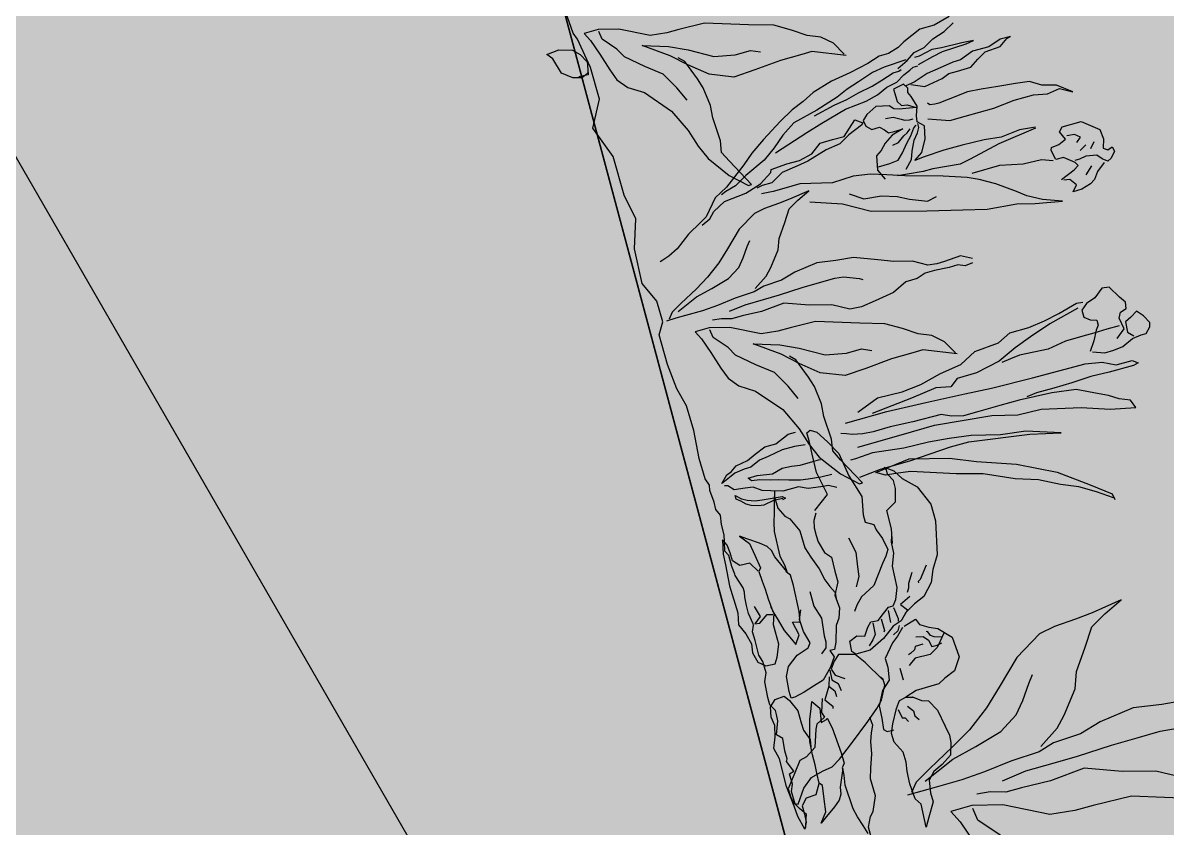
# Model space of a CAD drawing. Header units: metres. Extents: x 97 to 197, y 104 to 205.
# Drawn here: x 151.5289 to 151.8922, y 134.3222 to 134.5778 of the extents above; entities that cross this region are included whole.
import ezdxf

# ---------------------------------------------------------------- set-up
doc = ezdxf.new("R2010")
doc.units = ezdxf.units.M
doc.layers.add('00-AUX1', color=200, linetype='Continuous', plot=False)
for name, color, linetype in [('18-HATCH', 1, 'Continuous'), ('21-FAC_3º', 3, 'Continuous'), ('22-FAC_4º', 2, 'Continuous'), ('6-VEGETAÇÃO', 104, 'Continuous')]:
    doc.layers.add(name, color=color, linetype=linetype)

# ---------------------------------------------------------------- blocks, each defined once
blk = doc.blocks.new('A$C20B154FB')
at = {"layer": '6-VEGETAÇÃO', "color": 72}
for points in [[(994.3, 1061.4), (991.7, 1040.7), (999.5, 1022.6), (999.5, 999.2), (1002.1, 960.4), (1002.1, 934.5), (994.3, 911.2), (994.3, 880.1), (976.1, 841.3), (968.4, 789.5), (963.2, 750.7), (965.8, 719.6), (989.1, 678.2), (1004.6, 621.2), (1028, 559.1), (1022.8, 496.9), (1025.4, 445.1), (1025.4, 416.6), (1033.1, 390.7), (1035.7, 367.4)], [(1004.6, 1064), (1020.2, 1035.5), (1017.6, 991.5), (1017.6, 970.8), (1020.2, 947.5), (1040.9, 911.2), (1053.9, 864.6), (1069.4, 825.8), (1092.7, 766.2), (1097.9, 719.6), (1105.7, 670.4), (1097.9, 608.2), (1087.5, 569.4), (1085, 520.2), (1077.2, 491.7), (1074.6, 439.9), (1069.4, 390.7), (1066.8, 349.3), (1066.8, 302.7), (1066.8, 276.8), (1066.8, 250.9)], [(923.1, 734.6), (958.7, 625), (961.5, 556.5), (961.5, 523.6), (966.9, 479.8), (1005.3, 405.8), (1019, 353.7), (1019, 315.4), (997.1, 326.3), (956, 340), (909.4, 353.7), (879.2, 364.7), (851.8, 386.6), (827.1, 425), (761.3, 479.8), (701, 507.2), (654.4, 520.9), (616, 537.3), (558.5, 578.4)], [(2024.1, 802), (2034.4, 827.9), (2039.6, 836.5), (2046.5, 833.1), (2060.3, 815.8), (2060.3, 802), (2077.6, 798.6), (2082.8, 800.3), (2084.5, 814.1), (2089.7, 827.9), (2105.2, 821), (2112.2, 827.9), (2112.2, 862.4), (2089.7, 890.1), (2072.4, 891.8), (2056.9, 886.6), (2051.7, 893.5), (2055.2, 902.1), (2046.5, 903.9), (2036.2, 895.2), (2032.7, 888.3), (2039.6, 879.7), (2048.3, 872.8), (2051.7, 853.8), (2050, 841.7), (2050, 833.1)], [(1720.9, 771.9), (1713.6, 792), (1713.6, 808.4), (1715.4, 824.8), (1724.6, 844.9), (1726.4, 861.4), (1726.4, 870.5), (1735.5, 879.6), (1742.8, 881.5), (1757.4, 874.2), (1768.4, 865), (1761.1, 852.2), (1755.6, 841.3), (1737.3, 839.5), (1728.2, 848.6)], [(2032.7, 881.4), (2020.6, 865.9), (2008.5, 857.3), (2003.4, 848.6), (1998.2, 831.4), (1998.2, 815.8), (2008.5, 824.5), (2020.6, 815.8), (2022.3, 805.5)], [(2020.6, 845.2), (2032.7, 859)], [(2062.1, 865.9), (2072.4, 874.5)], [(2063.8, 846.9), (2070.7, 859)], [(2189.9, 606.9), (2176.1, 643.2), (2176.1, 670.8), (2176.1, 722.6), (2179.5, 760.6), (2179.5, 795.1), (2174.3, 819.3), (2177.8, 841.7), (2165.7, 862.4), (2184.7, 838.3), (2191.6, 814.1), (2203.7, 795.1), (2207.1, 770.9), (2210.6, 739.9), (2214.1, 710.5), (2215.8, 686.4), (2212.3, 650.1), (2210.6, 632.8), (2210.6, 625.9), (2212.3, 617.3), (2215.8, 613.8)], [(1719.1, 324.3), (1719.1, 399.2), (1715.4, 468.6), (1711.8, 538), (1708.1, 585.5), (1706.3, 658.6), (1704.4, 753.6), (1699, 782.8), (1688, 804.8), (1688, 834), (1680.7, 843.1), (1678.9, 834), (1678.9, 790.1), (1680.7, 757.3), (1678.9, 722.5), (1678.9, 689.7), (1678.9, 658.6), (1677, 640.3)], [(1731.9, 819.4), (1744.7, 835.8), (1764.8, 832.2), (1773.9, 837.6), (1777.6, 848.6), (1788.5, 850.4), (1799.5, 843.1), (1821.4, 830.3), (1823.2, 817.5), (1810.4, 801.1), (1805, 784.7), (1795.8, 773.7), (1783, 773.7), (1775.7, 782.8), (1772.1, 793.8), (1762.9, 793.8), (1755.6, 788.3), (1739.2, 779.2), (1722.7, 768.2)], [(2079.3, 845.2), (2086.3, 853.8), (2093.2, 845.2), (2094.9, 831.4)], [(1673.4, 333.5), (1673.4, 412), (1673.4, 472.3), (1662.4, 572.8), (1651.4, 616.6), (1649.6, 658.6), (1633.2, 726.2), (1616.7, 773.7), (1607.6, 817.5), (1622.2, 812.1), (1629.5, 793.8), (1640.5, 777.4), (1647.8, 762.7), (1666.1, 726.2), (1671.6, 684.2), (1675.2, 625.7), (1675.2, 591), (1675.2, 552.7), (1675.2, 525.3), (1680.7, 505.2), (1688, 488.7), (1689.8, 437.6), (1691.7, 397.4), (1691.7, 366.3), (1693.5, 348.1), (1697.1, 329.8), (1700.8, 320.7), (1704.4, 311.5)], [(1752, 828.5), (1752, 806.6), (1752, 782.8), (1752, 762.7), (1752, 731.7), (1746.5, 698.8), (1750.1, 647.7), (1748.3, 631.2), (1746.5, 614.8)], [(2077.6, 655.3), (2077.6, 705.3), (2069, 745), (2067.3, 777.8), (2060.3, 796.8)], [(1731.9, 349.9), (1746.5, 390.1), (1744.7, 433.9), (1748.3, 468.6), (1757.4, 507), (1762.9, 545.4), (1777.6, 574.6), (1781.2, 618.4), (1792.2, 642.2), (1792.2, 676.9), (1795.8, 706.1), (1801.3, 733.5), (1810.4, 768.2), (1808.6, 779.2)], [(2107, 370), (2088, 423.5), (2062.1, 468.4), (2036.2, 561.6), (2020.6, 622.1), (2010.3, 663.5), (2005.1, 715.3), (1996.5, 746.3), (1987.8, 793.4), (1999.9, 760.6), (2013.7, 736.4), (2025.8, 720.9), (2048.3, 689.8), (2063.8, 663.9), (2072.4, 644.9), (2086.3, 605.2), (2105.2, 541.3), (2115.6, 512), (2124.2, 484.4), (2129.4, 455), (2127.7, 417.1), (2141.5, 361.8), (2141.5, 332.5), (2141.5, 313.5), (2143.2, 292.8)], [(2122.5, 783), (2113.9, 714), (2101.8, 658.7), (2098.3, 639.7), (2103.5, 591.4), (2103.5, 574.1), (2107, 546.5), (2108.7, 529.3)], [(2124.2, 783), (2127.7, 755.4), (2124.2, 720.9), (2127.7, 691.5), (2129.4, 651.8), (2129.4, 619), (2127.7, 582.8), (2126, 565.5), (2136.3, 581), (2157.1, 593.1), (2179.5, 598.3), (2189.9, 588), (2200.2, 589.7), (2215.8, 594.9), (2234.8, 589.7), (2243.4, 586.2), (2250.3, 588), (2259, 582.8), (2255.5, 563.8), (2241.7, 563.8), (2233.1, 563.8), (2224.4, 569), (2222.7, 579.3), (2214.1, 593.1), (2219.2, 563.8), (2222.7, 555.2), (2229.6, 548.3), (2234.8, 525.8), (2226.1, 506.8), (2217.5, 498.2), (2207.1, 499.9), (2198.5, 508.5), (2198.5, 522.4), (2191.6, 529.3), (2184.7, 534.4), (2184.7, 544.8), (2184.7, 555.2), (2184.7, 560.3), (2179.5, 539.6), (2169.2, 524.1), (2158.8, 513.7), (2151.9, 503.4), (2127.7, 498.2), (2108.7, 506.8)], [(2255.5, 594.9), (2245.1, 617.3), (2250.3, 650.1), (2255.5, 663.9), (2255.5, 679.4), (2255.5, 703.6), (2265.9, 719.2), (2274.5, 734.7), (2276.2, 762.3), (2286.6, 777.8), (2288.3, 784.7), (2288.3, 765.8), (2281.4, 743.3), (2281.4, 714), (2272.8, 689.8), (2272.8, 676), (2269.3, 651.8), (2265.9, 627.7), (2257.2, 601.8), (2255.5, 586.2)], [(1046.1, 416.6), (1051.3, 460.7), (1051.3, 509.9), (1051.3, 553.9), (1053.9, 616), (1053.9, 662.6), (1053.9, 704.1), (1051.3, 727.4), (1035.7, 766.2), (1030.6, 774)], [(1801.3, 768.2), (1788.5, 713.4), (1775.7, 675.1), (1764.8, 644), (1750.1, 611.1), (1741, 567.3), (1741, 532.6), (1730, 518), (1735.5, 492.4), (1730, 446.7), (1726.4, 410.2), (1722.7, 373.6)], [(1466.9, 737.2), (1485.1, 711.6), (1501.6, 684.2), (1514.4, 655), (1532.7, 620.3), (1545.4, 581.9), (1569.2, 530.7), (1582, 485.1), (1607.6, 410.2), (1611.2, 384.6), (1613.1, 366.3), (1622.2, 351.7), (1629.5, 413.8), (1611.2, 481.4), (1593, 525.3), (1569.2, 591), (1536.3, 655), (1499.8, 704.3), (1474.2, 737.2), (1463.2, 739)], [(2288.3, 581), (2297, 600), (2307.3, 615.6), (2310.8, 634.6), (2321.1, 653.6), (2328, 676), (2338.4, 695)], [(2350.5, 691.5), (2343.6, 662.2), (2343.6, 636.3), (2329.8, 603.5), (2322.9, 591.4), (2317.7, 572.4), (2317.7, 555.2), (2310.8, 532.7), (2303.9, 498.2), (2298.7, 463.7), (2288.3, 427.4), (2278, 406.7), (2269.3, 384.3), (2255.5, 358.4), (2233.1, 322.1), (2215.8, 296.2), (2200.2, 277.2), (2170.9, 237.5), (2158.8, 213.4), (2131.2, 189.2), (2124.2, 177.1), (2110.4, 151.2), (2091.4, 125.3), (2082.8, 108.1), (2079.3, 96), (2077.6, 90.8)], [(2284.9, 617.3), (2291.8, 644.9), (2295.2, 663.9), (2297, 707.1), (2298.7, 720.9), (2300.4, 700.2), (2302.1, 663.9), (2303.9, 646.6), (2298.7, 622.5), (2298.7, 613.8)], [(1085, 496.9), (1108.3, 533.2), (1126.4, 551.3), (1165.3, 582.4), (1193.8, 592.7), (1230, 618.6), (1261.1, 639.3), (1276.7, 667.8), (1292.2, 701.5), (1284.4, 647.1), (1281.8, 616), (1279.3, 577.2), (1274.1, 548.7), (1245.6, 499.5), (1204.1, 455.5), (1175.6, 424.4), (1147.1, 385.6), (1126.4, 349.3), (1100.5, 300.1), (1085, 271.6), (1069.4, 258.7)], [(1622.2, 322.5), (1625.9, 360.9), (1625.9, 413.8), (1629.5, 488.7), (1629.5, 521.6), (1613.1, 627.6), (1600.3, 680.5), (1620.4, 622.1), (1625.9, 578.2), (1638.7, 528.9), (1644.1, 490.6), (1647.8, 454), (1649.6, 410.2), (1656.9, 355.4), (1655.1, 324.3), (1655.1, 315.2)], [(1927.4, 613.4), (1925.6, 599.6), (1930.8, 587.5), (1930.8, 572), (1932.6, 546.1), (1932.6, 528.8), (1927.4, 513.3), (1927.4, 492.6), (1915.3, 466.7), (1910.1, 432.2), (1906.6, 406.3), (1908.4, 385.6), (1923.9, 357.9), (1934.3, 320), (1949.8, 278.5), (1946.4, 237.1), (1948.1, 202.6), (1948.1, 183.6), (1953.3, 166.3), (1955, 150.8)], [(1934.3, 615.1), (1944.6, 596.2), (1942.9, 566.8), (1942.9, 553), (1944.6, 537.5), (1958.5, 513.3), (1967.1, 482.2), (1977.5, 456.3), (1993, 416.6), (1996.5, 385.6), (2001.6, 352.8), (1996.5, 311.3), (1989.5, 285.4), (1987.8, 252.6), (1982.6, 233.6), (1980.9, 199.1), (1977.5, 166.3), (1975.7, 138.7), (1975.7, 107.6), (1975.7, 90.4), (1975.7, 73.1)], [(2298.7, 598.3), (2297, 558.6), (2293.5, 536.2), (2288.3, 520.6), (2284.9, 508.5), (2278, 486.1), (2269.3, 465.4), (2257.2, 425.7), (2246.9, 380.8), (2231.3, 356.6), (2214.1, 335.9), (2198.5, 313.5), (2181.2, 275.5), (2169.2, 253.1), (2164, 234.1), (2160.5, 225.4)], [(2205.4, 335.9), (2224.4, 398.1), (2233.1, 427.4), (2245.1, 474), (2248.6, 512), (2253.8, 534.4), (2262.4, 553.4), (2265.9, 572.4), (2274.5, 588), (2279.7, 600), (2283.1, 606.9), (2283.1, 615.6)], [(2101.8, 439.5), (2086.3, 461.9), (2082.8, 493), (2074.2, 518.9), (2063.8, 537.9), (2051.7, 567.2), (2055.2, 584.5)], [(2115.6, 546.5), (2129.4, 560.3), (2143.2, 565.5), (2160.5, 574.1), (2170.9, 582.8), (2179.5, 588), (2186.4, 588)], [(2132.9, 501.6), (2132.9, 522.4), (2134.6, 537.9), (2145, 548.3), (2158.8, 560.3), (2169.2, 570.7), (2181.2, 579.3), (2184.7, 584.5)], [(2210.6, 536.2), (2208.9, 550), (2202, 562.1), (2198.5, 567.2), (2196.8, 575.9), (2196.8, 582.8)], [(2248.6, 418.8), (2257.2, 456.8), (2260.7, 480.9), (2265.9, 503.4), (2271, 529.3), (2276.2, 548.3), (2283.1, 570.7), (2283.1, 581), (2284.9, 586.2)], [(2162.2, 536.2), (2164, 546.5), (2172.6, 558.6), (2176.1, 565.5), (2181.2, 572.4)], [(1784.9, 541.7), (1808.6, 528.9), (1825.1, 510.6), (1834.2, 488.7), (1850.7, 465), (1867.1, 437.6), (1879.9, 395.6), (1903.7, 322.5), (1905.5, 276.8), (1905.5, 254.9), (1909.1, 225.7), (1934.7, 176.4), (1943.9, 141.6), (1943.9, 116.1), (1929.2, 123.4), (1901.8, 132.5), (1870.8, 141.6), (1850.7, 149), (1832.4, 163.6), (1815.9, 189.1), (1772.1, 225.7), (1731.9, 243.9), (1700.8, 253.1), (1675.2, 264), (1636.8, 291.4), (1611.2, 318.8), (1611.2, 324.3), (1660.6, 298.7), (1678.9, 289.6), (1699, 293.3), (1741, 291.4), (1762.9, 293.3), (1795.8, 289.6), (1814.1, 284.1), (1848.8, 271.3), (1858, 262.2)], [(1782.3, 544.4), (1805, 488.7), (1805, 470.5), (1805, 432.1), (1801.3, 384.6), (1799.5, 346.2), (1815.9, 306.1), (1841.5, 275), (1865.3, 249.4), (1896.3, 207.4), (1881.7, 251.3), (1867.1, 282.3), (1843.3, 322.5), (1836, 359), (1836, 386.4), (1828.7, 402.9)], [(777.8, 526.4), (816.2, 509.9), (860, 485.3), (892.9, 444.2), (931.3, 400.3), (956, 386.6), (991.6, 356.5), (1013.5, 353.7)], [(1082.4, 287.2), (1105.7, 344.1), (1116, 388.2), (1129, 437.3), (1149.7, 471), (1170.4, 489.1), (1196.4, 507.3), (1209.3, 517.6)], [(2334.8, 500.5), (2357.5, 444.9), (2357.5, 426.6), (2357.5, 388.3), (2353.8, 340.8), (2352, 302.4), (2368.4, 262.2), (2394, 231.2), (2417.8, 205.6), (2448.8, 163.6), (2434.2, 207.4), (2419.6, 238.5), (2395.8, 278.7), (2388.5, 315.2), (2388.5, 342.6), (2381.2, 359)], [(2119.1, 178.8), (2126, 194.4), (2136.3, 204.7), (2148.4, 227.2), (2151.9, 266.9), (2160.5, 296.2), (2174.3, 318.7), (2179.5, 320.4), (2181.2, 349.7), (2181.2, 372.2), (2186.4, 396.3), (2200.2, 415.3), (2200.2, 437.8), (2200.2, 458.5), (2222.7, 484.4), (2214.1, 496.5), (2210.6, 493), (2200.2, 467.1), (2189.9, 448.1), (2186.4, 422.2), (2176.1, 386), (2172.6, 365.3), (2169.2, 337.6), (2157.1, 315.2), (2157.1, 297.9), (2155.3, 287.6)], [(2337.4, 497.9), (2361.1, 485.1), (2377.6, 466.8), (2386.7, 444.9), (2403.1, 421.2), (2419.6, 393.7), (2432.4, 351.7), (2456.2, 278.7), (2458, 233), (2458, 211.1), (2461.6, 181.8), (2487.2, 132.5), (2496.4, 97.8), (2496.4, 72.2), (2481.7, 79.6), (2454.3, 88.7), (2423.3, 97.8), (2403.1, 105.1), (2384.9, 119.7), (2368.4, 145.3), (2324.6, 181.8), (2284.4, 200.1), (2253.3, 209.3), (2227.7, 220.2), (2189.3, 247.6), (2163.7, 275), (2163.7, 280.5), (2213.1, 254.9), (2231.4, 245.8), (2251.5, 249.4), (2293.5, 247.6), (2315.4, 249.4), (2348.3, 245.8), (2366.6, 240.3), (2401.3, 227.5), (2410.5, 218.4)], [(1495.8, 345.6), (1520.7, 350.8), (1553.5, 352.1), (1564, 370.5), (1586.4, 377.1), (1600.8, 377.1), (1613.9, 370.5), (1621.8, 370.5), (1627.1, 367.9), (1616.6, 382.3), (1599.5, 392.8), (1578.5, 413.8), (1543, 428.3), (1512.8, 428.3), (1455.1, 415.1), (1432.7, 400.7), (1411.7, 391.5), (1392, 373.1), (1384.1, 353.5), (1373.6, 335.1), (1361.8, 323.3), (1356.6, 307.5), (1340.8, 285.2), (1327.7, 257.6), (1327.7, 231.4), (1334.2, 226.1), (1352.6, 227.4), (1357.9, 241.9), (1353.9, 255), (1367.1, 264.2), (1374.9, 272.1), (1373.6, 285.2), (1382.8, 297), (1390.7, 308.8), (1390.7, 316.7), (1399.9, 324.6), (1419.6, 332.5), (1457.7, 335.1), (1478.7, 343), (1498.4, 344.3), (1508.9, 348.2)], [(1961.9, 183.6), (1965.4, 212.9), (1965.4, 245.7), (1965.4, 275.1), (1967.1, 316.5), (1967.1, 347.6), (1967.1, 375.2), (1965.4, 390.7), (1955, 416.6), (1951.5, 421.8)], [(1351.3, 325.9), (1357.9, 348.2), (1347.4, 352.1), (1338.2, 366.6), (1331.6, 381), (1310.6, 400.7), (1273.8, 403.3), (1252.8, 388.9), (1244.9, 369.2), (1238.4, 356.1), (1238.4, 341.6), (1238.4, 315.4), (1231.8, 294.4), (1229.2, 306.2), (1218.7, 319.3), (1214.7, 331.1), (1195, 341.6), (1164.8, 346.9), (1147.8, 349.5), (1134.6, 348.2), (1113.6, 341.6), (1101.8, 323.3), (1093.9, 306.2), (1082.1, 294.4), (1059.8, 290.5), (1044, 290.5), (1020.4, 276), (1004.6, 266.8), (1045.3, 269.5), (1057.2, 261.6), (1084.7, 260.3), (1107.1, 261.6), (1122.8, 264.2), (1141.2, 264.2), (1162.2, 253.7), (1178, 253.7), (1193.7, 260.3), (1217.4, 273.4), (1229.2, 282.6), (1231.8, 294.4), (1227.9, 307.5)], [(1320.9, 388.9), (1308.3, 377.8), (1300, 370.8), (1291.6, 355.5), (1293, 329), (1287.4, 320.7), (1283.3, 315.1)], [(1327.9, 340.2), (1325.1, 352.7), (1316.7, 359.7), (1304.2, 362.5), (1304.2, 372.2), (1305.6, 380.6)], [(1315.3, 383.3), (1319.5, 370.8), (1323.7, 365.2), (1330.6, 362.5), (1332, 359.7)], [(1443.2, 391.5), (1422.2, 374.5), (1419.6, 370.5), (1417, 370.5)], [(1438, 364), (1420.9, 353.5), (1413, 350.8), (1406.5, 346.9)], [(1987.8, 237.1), (2003.4, 261.3), (2015.5, 273.3), (2041.4, 294.1), (2060.4, 301), (2084.5, 318.2), (2105.3, 332), (2115.6, 351), (2126, 373.5), (2120.8, 337.2), (2119.1, 316.5), (2117.3, 290.6), (2113.9, 271.6), (2094.9, 238.8), (2067.3, 209.5), (2048.3, 188.8), (2029.3, 162.9), (2015.5, 138.7), (1998.2, 105.9), (1987.8, 86.9), (1977.5, 78.3)], [(1312.5, 348.5), (1312.5, 334.6), (1307, 331.8), (1302.8, 323.5), (1301.4, 319.3)], [(1398.6, 349.5), (1389.4, 329.8), (1377.6, 339), (1361.8, 323.3)], [(1350, 322), (1338.2, 310.1), (1329, 298.3), (1306.7, 278.6), (1290.9, 278.6), (1268.6, 274.7), (1254.1, 259), (1230.5, 245.8), (1208.2, 244.5), (1188.5, 241.9), (1183.2, 247.1), (1183.2, 255), (1183.2, 259)], [(1388.1, 316.7), (1367.1, 319.3), (1363.1, 318)], [(1587.7, 231.4), (1608.7, 260.3), (1650.7, 252.4), (1683.5, 253.7), (1707.2, 255), (1721.6, 255), (1724.3, 261.6), (1717.7, 272.1), (1696.7, 285.2), (1671.7, 298.3), (1629.7, 304.9), (1589, 316.7), (1557.5, 310.1), (1544.3, 310.1), (1536.5, 323.3), (1526, 324.6), (1508.9, 331.1), (1487.9, 335.1), (1477.4, 328.5), (1466.9, 319.3), (1434, 294.4), (1420.9, 268.1), (1409.1, 256.3), (1399.9, 249.8)], [(1216.1, 293.1), (1205.5, 301), (1196.4, 301), (1188.5, 306.2)], [(1355.3, 318), (1346.8, 312.9), (1342.1, 303.6)], [(1385.5, 306.2), (1367.1, 304.9), (1364.4, 304.9)], [(1214.7, 276), (1199, 278.6), (1197.7, 283.9), (1189.8, 287.8)], [(1283.3, 298.4), (1262.4, 298.4)], [(1374.9, 290.5), (1353.9, 290.5), (1351.3, 289.1)], [(1526, 274.7), (1498.4, 280), (1473.4, 276), (1456.4, 273.4), (1440.6, 264.2)], [(1615.6, 279.3), (1623.3, 266), (1624.4, 252.8), (1627.7, 230.8), (1635.4, 215.4), (1635.4, 186.7), (1642, 166.9), (1646.4, 152.6), (1656.4, 139.4), (1658.6, 125.1), (1660.8, 106.3), (1670.7, 97.5), (1671.8, 92)], [(1269.9, 153.9), (1246.3, 146.1), (1237.1, 148.7), (1229.2, 132.9), (1221.3, 129), (1191.1, 118.5), (1179.3, 100.1), (1176.7, 87), (1158.3, 72.6), (1134.6, 54.2), (1118.9, 54.2), (1107.1, 56.8), (1104.4, 63.4), (1128.1, 80.4), (1142.5, 98.8), (1147.8, 119.8), (1150.4, 138.2), (1159.6, 153.9), (1180.6, 181.5), (1209.5, 219.6), (1226.6, 240.6), (1238.4, 252.4), (1262, 265.5), (1272.5, 265.5), (1277.8, 261.6)], [(1272.5, 264.2), (1309.3, 243.2), (1327.7, 230.1), (1331.6, 215.6), (1335.6, 202.5), (1326.4, 192), (1314.5, 182.8), (1302.7, 186.8), (1292.2, 201.2)], [(1372.3, 274.7), (1351.3, 273.4), (1343.4, 266.8), (1335.6, 257.6)], [(1639.8, 277.1), (1640.9, 259.4), (1640.9, 257.2), (1643.1, 235.2), (1645.3, 222), (1650.8, 202.2), (1656.4, 184.5), (1659.7, 172.4), (1665.2, 153.7), (1667.4, 139.4), (1674, 135), (1674, 151.5), (1669.6, 177.9), (1674, 196.7), (1672.9, 213.2), (1670.7, 228.6), (1670.7, 242.9), (1670.7, 253.9), (1670.7, 261.6), (1670.7, 264.9)], [(1702.6, 246.2), (1704.8, 227.5), (1704.8, 205.5), (1700.4, 179), (1698.2, 162.5), (1690.5, 144.9), (1690.5, 132.8), (1688.3, 115.2), (1685, 107.4), (1679.5, 94.2), (1677.3, 88.7), (1689.4, 100.8), (1692.7, 109.6), (1700.4, 120.7), (1703.7, 142.7), (1710.4, 158.1), (1718.1, 177.9), (1718.1, 197.8), (1728, 223.1), (1728, 236.3)], [(1783, 256.7), (1808.6, 245.8), (1837.9, 229.3), (1859.8, 201.9), (1885.4, 172.7), (1901.8, 163.6), (1925.6, 143.5), (1940.2, 141.6)], [(1986.1, 97.3), (2001.6, 135.2), (2008.5, 164.6), (2017.2, 197.4), (2031, 219.8), (2044.8, 231.9), (2062.1, 244), (2070.7, 250.9)], [(1010.1, 170.2), (1032.4, 170.2), (1049.1, 178.6), (1056.1, 185.6), (1081.1, 196.7), (1111.8, 196.7), (1129.9, 202.3), (1153.6, 210.6), (1174.5, 214.8), (1188.4, 220.4), (1201, 226), (1214.9, 224.6)], [(1582.9, 231.5), (1571.7, 224.6), (1559.2, 221.8), (1545.2, 221.8), (1534.1, 221.8), (1513.2, 227.3), (1502, 237.1), (1477, 235.7), (1457.5, 235.7), (1436.6, 224.6), (1412.9, 226), (1396.1, 220.4), (1385, 212), (1357.1, 203.7), (1346, 198.1), (1346, 189.7), (1333.4, 193.9), (1318.1, 182.8), (1300, 164.7), (1294.4, 145.2), (1288.8, 127.1), (1284.7, 109), (1284.7, 102), (1297.2, 102), (1323.7, 104.8), (1339, 113.1), (1354.3, 132.6), (1361.3, 154.9), (1368.3, 160.5), (1390.6, 154.9), (1412.9, 153.5), (1428.2, 160.5)], [(1631.6, 170.2), (1609.3, 170.2), (1592.6, 178.6), (1585.7, 185.6), (1560.6, 196.7), (1529.9, 196.7), (1511.8, 202.3), (1488.1, 210.6), (1467.2, 214.8), (1453.3, 220.4), (1440.7, 226), (1426.8, 224.6)], [(2335.5, 212.9), (2361.1, 201.9), (2390.4, 185.5), (2412.3, 158.1), (2437.9, 128.9), (2454.3, 119.7), (2478.1, 99.6), (2492.7, 97.8)], [(1313.2, 180.2), (1296.2, 178.9), (1287, 188.1), (1273.8, 189.4)], [(1454.7, 184.2), (1428.2, 184.2), (1404.5, 191.1), (1373.8, 187), (1362.7, 187), (1352.9, 184.2), (1344.6, 174.4)], [(1623.3, 183.4), (1624.4, 166.9), (1621.1, 148.2), (1622.2, 139.4), (1626.6, 127.3), (1631, 119.6), (1638.7, 111.8), (1644.2, 105.2), (1650.8, 105.2), (1642, 114.1), (1637.6, 122.9), (1632.1, 136.1), (1631, 148.2), (1628.8, 165.8), (1626.6, 183.4), (1622.2, 187.8), (1621.1, 182.3)], [(1021.9, 166.7), (1037.6, 162.3), (1054.4, 156.7), (1070.1, 153.3), (1113.7, 151.1), (1130.5, 154.4), (1142.8, 155.5), (1112.6, 142.1), (1100.3, 139.9), (1091.3, 134.3), (1082.4, 123.1), (1070.1, 105.2), (1061.1, 92.9), (1077.9, 106.3), (1100.3, 109.7), (1123.8, 113), (1129.4, 108.6), (1147.3, 109.7), (1161.8, 110.8), (1179.7, 110.8), (1203.2, 113), (1220, 117.5), (1240.1, 123.1), (1258, 130.9), (1269.2, 135.4), (1254.7, 145.5), (1230.1, 141), (1232.3, 151.1), (1234.5, 153.3), (1215.5, 156.7), (1169.6, 160), (1150.6, 160), (1143.9, 154.4), (1137.2, 154.4)], [(1287, 171), (1266, 157.9), (1251.5, 168.4), (1247.6, 167.1)], [(1302.7, 176.3), (1287, 171), (1276.5, 178.9), (1266, 178.9)], [(1639.9, 173.4), (1619.8, 166.7), (1604.1, 162.3), (1587.3, 156.7), (1571.7, 153.3), (1528, 151.1), (1511.2, 154.4), (1498.9, 155.5), (1529.1, 142.1), (1541.4, 139.9), (1550.4, 134.3), (1559.4, 123.1), (1571.7, 105.2), (1580.6, 92.9), (1563.8, 106.3), (1541.4, 109.7), (1518, 113), (1512.4, 108.6), (1494.5, 109.7), (1479.9, 110.8), (1462, 110.8), (1438.5, 113), (1421.7, 117.5), (1401.6, 123.1), (1383.7, 130.9), (1372.5, 135.4), (1387, 145.5), (1411.7, 141), (1409.4, 151.1), (1407.2, 153.3), (1426.2, 156.7), (1472.1, 160), (1491.1, 160), (1497.8, 154.4), (1504.5, 154.4)], [(1128.2, 107.5), (1111.5, 97.4), (1110.3, 79.5), (1099.2, 69.4), (1084.6, 69.4), (1070.1, 68.3), (1058.9, 62.7), (1083.5, 57.1), (1102.5, 56), (1139.4, 52.7), (1188.7, 53.8), (1208.8, 49.3), (1227.8, 57.1), (1246.9, 61.6), (1262.5, 59.4), (1280.4, 63.8), (1290.5, 75), (1291.6, 91.8), (1281.5, 98.5), (1260.3, 107.5), (1239, 107.5), (1225.6, 107.5), (1206.6, 114.2), (1194.3, 111.9)], [(1513.5, 107.5), (1530.3, 97.4), (1531.4, 79.5), (1542.6, 69.4), (1557.1, 69.4), (1571.7, 68.3), (1582.8, 62.7), (1558.2, 57.1), (1539.2, 56), (1502.3, 52.7), (1453.1, 53.8), (1432.9, 49.3), (1413.9, 57.1), (1394.9, 61.6), (1379.2, 59.4), (1361.3, 63.8), (1351.2, 75), (1350.1, 91.8), (1360.2, 98.5), (1381.4, 107.5), (1402.7, 107.5), (1416.1, 107.5), (1435.2, 114.2), (1447.5, 111.9)], [(1456.1, 83.9), (1436.6, 89.5), (1426.8, 76.9), (1425.4, 85.3), (1436.6, 102), (1433.8, 111.7)], [(1061.2, 65.1), (1077, 70.1), (1082.9, 72.6), (1096.2, 63.4), (1105.4, 58.4), (1128.8, 58.4), (1140.5, 63.4), (1158.8, 63.4), (1161.3, 71.8), (1181.4, 64.3), (1185.5, 66.8), (1199.7, 66.8), (1221.4, 69.3), (1230.6, 60.1), (1253.1, 69.3), (1264.8, 70.1), (1271.5, 70.1), (1284, 63.4), (1297.4, 63.4), (1324.9, 65.9), (1328.3, 67.6), (1339.1, 72.6), (1360, 72.6), (1372.5, 68.4), (1398.4, 69.3), (1414.2, 69.3), (1425.1, 74.3), (1427.6, 74.3), (1446.8, 70.9), (1461, 71.8), (1476, 72.6), (1484.4, 74.3), (1492.7, 74.3), (1516.9, 66.8), (1519.4, 66.8), (1533.6, 65.9), (1553.5, 66.1), (1562.6, 61.1), (1578.5, 65.3), (1590.2, 67.8), (1608.6, 68.6), (1625.2, 71.1), (1636.9, 66.1), (1649.5, 66.9), (1671.2, 65.3), (1680.3, 66.9), (1692.9, 62.5), (1729.9, 62.5), (1779.2, 66.6), (1824.3, 66.6), (1857.2, 58.4), (1902.4, 54.3), (1955.8, 54.3), (1976.3, 66.6), (2013.3, 66.6), (2050.3, 50.2), (2111.9, 54.3), (2161.2, 70.7), (2206.4, 62.5), (2276.2, 62.5), (2333.7, 42), (2378.9, 66.6), (2436.4, 66.6), (2489.8, 58.4), (2502.1, 54.3), (2572, 50.2)], [(2429.3, 60.4), (2422.6, 48.1), (2427.1, 32.4), (2440.5, 15.7), (2468.5, 7.8), (2478.6, 0), (2480.8, 22.4), (2474.1, 44.7), (2462.9, 55.9), (2447.2, 63.7), (2441.6, 62.6), (2424.9, 59.3), (2426, 42.5)]]:
    blk.add_lwpolyline(points, dxfattribs=at)

msp = doc.modelspace()

# ---------------------------------------------------------------- hatches: boundary and pattern name
at = {"layer": '18-HATCH', "true_color": 0xadddf7, "transparency": 33554508}
h = msp.add_hatch(color=141, dxfattribs=at)
h.dxf.hatch_style = 1
h.paths.add_polyline_path([(153.94813, 139.85973), (153.5895, 139.65268), (153.10307, 140.1391), (150.59899, 138.69336), (151.87466, 133.93249), (151.51603, 133.72543), (149.99969, 136.35181), (146.9686, 134.60181), (147.39296, 133.86681), (147.30635, 133.81681), (148.92696, 131.00983), (157.17448, 135.77154), (147.16447, 153.10938), (138.91695, 148.34768), (140.66675, 145.31693), (140.75336, 145.36693), (140.93687, 145.04908), (145.53713, 147.70504), (144.43905, 148.80312), (144.79768, 149.01018)])
at = {"layer": '18-HATCH', "transparency": 33554559}
h = msp.add_hatch(color=252, dxfattribs=at)
h.dxf.hatch_style = 1
h.paths.add_polyline_path([(149.12028, 141.50758), (148.63864, 141.98921), (148.96761, 141.41943)])
h.paths.add_polyline_path([(149.67931, 140.87246), (149.62611, 141.00175), (149.15443, 141.47342), (148.99093, 141.37903), (149.22804, 140.96834), (149.38238, 140.70103)])
h.paths.add_polyline_path([(148.92431, 141.39443), (148.50506, 142.12059), (148.46175, 142.09559), (148.88101, 141.36943)])
h.paths.add_polyline_path([(149.33908, 140.67603), (149.18474, 140.94334), (148.94931, 141.35113), (148.90601, 141.32613), (149.14144, 140.91834), (149.29577, 140.65103)])
h.paths.add_polyline_path([(148.46427, 142.16359), (148.36544, 142.26242), (148.43294, 142.1455)])
h.paths.add_polyline_path([(149.99969, 136.35181), (151.20846, 134.25815), (151.68664, 134.25815), (149.12466, 138.69563), (148.76603, 138.48857), (148.79103, 138.44527), (145.67334, 136.64527), (146.37737, 135.42586), (146.46397, 135.47586), (146.89296, 134.73283), (146.80635, 134.68283), (147.05154, 134.25815), (147.16701, 134.25815), (146.9686, 134.60181)])
h.paths.add_polyline_path([(147.39296, 133.86681), (147.16701, 134.25815), (147.05154, 134.25815), (147.30635, 133.81681)])
h.paths.add_polyline_path([(151.87466, 133.93249), (151.68664, 134.25815), (151.20846, 134.25815), (151.51603, 133.72543)])
h.paths.add_polyline_path([(149.74885, 143.49332), (149.73188, 143.51029), (150.09154, 143.72067), (149.17206, 144.64365), (148.80845, 144.43372), (148.7993, 144.44287), (147.83696, 143.88725), (147.89186, 143.83235), (147.92418, 143.85101), (148.81883, 142.95637)])
h.paths.add_polyline_path([(150.36733, 138.79505), (149.9145, 139.57937), (149.91368, 139.57889), (149.8895, 139.62267), (149.39233, 140.4838), (148.91483, 140.20811)])
h.paths.add_polyline_path([(153.10307, 140.1391), (153.5895, 139.65268), (153.94813, 139.85973), (152.72385, 141.084), (152.36522, 140.87695), (152.18044, 141.06174), (150.70512, 140.20996), (150.7672, 140.10244), (151.01278, 139.67709), (151.0576, 139.59946), (150.45017, 139.24876), (150.59899, 138.69336)])
h.paths.add_polyline_path([(150.99847, 139.60187), (150.96948, 139.65209), (150.73722, 140.05437), (150.28286, 139.79205), (150.32342, 139.72181), (150.44169, 139.28041)])
h.paths.add_polyline_path([(150.71847, 140.08684), (150.66182, 140.18496), (150.20747, 139.92264), (150.26411, 139.82452)])
at = {"layer": '18-HATCH', "transparency": 33554687}
h = msp.add_hatch(dxfattribs=at)
h.set_pattern_fill('GP', color=104, scale=0.5, angle=187, pattern_type=2)
h.set_pattern_definition([(127, (96.62836, 120.75125), (-0.3993178, -0.3009075), [0, -0.5]), (127, (96.76745, 120.6679), (-0.3993178, -0.3009075), [0, -0.5]), (127, (96.56856, 120.65223), (-0.3993178, -0.3009075), [0, -0.5]), (127, (96.79857, 120.576), (-0.3993178, -0.3009075), [0, -0.5]), (127, (96.70765, 120.56886), (-0.3993178, -0.3009075), [0, -0.5]), (127, (96.60597, 120.56086), (-0.3993178, -0.3009075), [0, -0.5]), (127, (96.50877, 120.5532), (-0.3993178, -0.3009075), [0, -0.5]), (127, (96.41785, 120.54606), (-0.3993178, -0.3009075), [0, -0.5]), (127, (96.836, 120.48465), (-0.3993178, -0.3009075), [0, -0.5]), (127, (96.7388, 120.477), (-0.3993178, -0.3009075), [0, -0.5]), (127, (96.64786, 120.46985), (-0.3993178, -0.3009075), [0, -0.5]), (127, (96.54617, 120.46184), (-0.3993178, -0.3009075), [0, -0.5]), (127, (96.44897, 120.4542), (-0.3993178, -0.3009075), [0, -0.5]), (127, (96.35806, 120.44704), (-0.3993178, -0.3009075), [0, -0.5]), (127, (96.87787, 120.39364), (-0.3993178, -0.3009075), [0, -0.5]), (127, (96.7762, 120.38564), (-0.3993178, -0.3009075), [0, -0.5]), (127, (96.679, 120.378), (-0.3993178, -0.3009075), [0, -0.5]), (127, (96.58806, 120.37083), (-0.3993178, -0.3009075), [0, -0.5]), (127, (96.4864, 120.36283), (-0.3993178, -0.3009075), [0, -0.5]), (127, (96.81807, 120.2946), (-0.3993178, -0.3009075), [0, -0.5]), (127, (96.7164, 120.2866), (-0.3993178, -0.3009075), [0, -0.5]), (127, (96.6192, 120.27897), (-0.3993178, -0.3009075), [0, -0.5]), (127, (96.52827, 120.2718), (-0.3993178, -0.3009075), [0, -0.5]), (127, (96.6566, 120.1876), (-0.3993178, -0.3009075), [0, -0.5]), (127, (96.5594, 120.17995), (-0.3993178, -0.3009075), [0, -0.5]), (127, (96.9161, 120.35187), (-0.3993178, -0.3009075), [0, -0.5]), (127, (96.68116, 120.73904), (-0.3993178, -0.3009075), [0, -0.5]), (127, (96.65273, 120.7526), (-0.3993178, -0.3009075), [0, -0.5]), (127, (96.94097, 120.4445), (-0.3993178, -0.3009075), [0, -0.5]), (127, (96.91254, 120.45804), (-0.3993178, -0.3009075), [0, -0.5]), (127, (96.86813, 120.4792), (-0.3993178, -0.3009075), [0, -0.5]), (127, (96.79394, 120.5146), (-0.3993178, -0.3009075), [0, -0.5]), (127, (96.7655, 120.52817), (-0.3993178, -0.3009075), [0, -0.5]), (127, (96.7211, 120.54935), (-0.3993178, -0.3009075), [0, -0.5]), (127, (96.6469, 120.58474), (-0.3993178, -0.3009075), [0, -0.5]), (127, (96.6185, 120.5983), (-0.3993178, -0.3009075), [0, -0.5]), (127, (96.57407, 120.6195), (-0.3993178, -0.3009075), [0, -0.5]), (127, (96.4999, 120.65487), (-0.3993178, -0.3009075), [0, -0.5]), (127, (96.7597, 120.3603), (-0.3993178, -0.3009075), [0, -0.5]), (127, (96.73126, 120.37386), (-0.3993178, -0.3009075), [0, -0.5]), (127, (96.68686, 120.39504), (-0.3993178, -0.3009075), [0, -0.5]), (127, (96.61266, 120.43043), (-0.3993178, -0.3009075), [0, -0.5]), (127, (96.58423, 120.444), (-0.3993178, -0.3009075), [0, -0.5]), (127, (96.53983, 120.46517), (-0.3993178, -0.3009075), [0, -0.5]), (127, (96.4372, 120.5141), (-0.3993178, -0.3009075), [0, -0.5]), (127, (96.3928, 120.5353), (-0.3993178, -0.3009075), [0, -0.5]), (127, (96.72545, 120.206), (-0.3993178, -0.3009075), [0, -0.5]), (127, (96.697, 120.21955), (-0.3993178, -0.3009075), [0, -0.5]), (127, (96.6526, 120.24073), (-0.3993178, -0.3009075), [0, -0.5]), (127, (96.5784, 120.2761), (-0.3993178, -0.3009075), [0, -0.5]), (127, (96.55, 120.2897), (-0.3993178, -0.3009075), [0, -0.5]), (127, (96.5056, 120.31086), (-0.3993178, -0.3009075), [0, -0.5]), (127, (96.4314, 120.34625), (-0.3993178, -0.3009075), [0, -0.5]), (127, (96.40295, 120.3598), (-0.3993178, -0.3009075), [0, -0.5]), (127, (96.71913, 120.34653), (-0.3993178, -0.3009075), [0, -0.5]), (127, (96.7067, 120.37383), (-0.3993178, -0.3009075), [0, -0.5]), (127, (96.6619, 120.4721), (-0.3993178, -0.3009075), [0, -0.5]), (127, (96.60343, 120.6004), (-0.3993178, -0.3009075), [0, -0.5]), (127, (96.67794, 120.19413), (-0.3993178, -0.3009075), [0, -0.5]), (127, (96.6655, 120.22143), (-0.3993178, -0.3009075), [0, -0.5]), (127, (96.56224, 120.448), (-0.3993178, -0.3009075), [0, -0.5]), (127, (96.5498, 120.4753), (-0.3993178, -0.3009075), [0, -0.5]), (127, (96.505, 120.5736), (-0.3993178, -0.3009075), [0, -0.5]), (127, (96.57953, 120.1673), (-0.3993178, -0.3009075), [0, -0.5]), (127, (96.52105, 120.2956), (-0.3993178, -0.3009075), [0, -0.5]), (127, (96.5086, 120.3229), (-0.3993178, -0.3009075), [0, -0.5]), (127, (96.46383, 120.4212), (-0.3993178, -0.3009075), [0, -0.5]), (127, (96.40535, 120.5495), (-0.3993178, -0.3009075), [0, -0.5]), (127, (96.3929, 120.5768), (-0.3993178, -0.3009075), [0, -0.5]), (127, (96.36416, 120.3971), (-0.3993178, -0.3009075), [0, -0.5]), (127, (96.3517, 120.4244), (-0.3993178, -0.3009075), [0, -0.5]), (127, (96.959, 120.3875), (-0.3993178, -0.3009075), [0, -0.5]), (127, (96.8188, 120.3706), (-0.3993178, -0.3009075), [0, -0.5]), (127, (96.7603, 120.49893), (-0.3993178, -0.3009075), [0, -0.5]), (127, (96.7479, 120.5262), (-0.3993178, -0.3009075), [0, -0.5]), (127, (96.7031, 120.6245), (-0.3993178, -0.3009075), [0, -0.5]), (127, (96.6446, 120.7528), (-0.3993178, -0.3009075), [0, -0.5]), (127, (96.9172, 120.39745), (-0.3993178, -0.3009075), [0, -0.5]), (127, (96.90477, 120.42475), (-0.3993178, -0.3009075), [0, -0.5]), (127, (96.86, 120.523), (-0.3993178, -0.3009075), [0, -0.5]), (127, (96.72097, 120.21036), (-0.3993178, -0.3009075), [0, -0.5]), (127, (96.70325, 120.2789), (-0.3993178, -0.3009075), [0, -0.5]), (127, (96.68297, 120.3573), (-0.3993178, -0.3009075), [0, -0.5]), (127, (96.6792, 120.37184), (-0.3993178, -0.3009075), [0, -0.5]), (127, (96.6615, 120.4404), (-0.3993178, -0.3009075), [0, -0.5]), (127, (96.6412, 120.5188), (-0.3993178, -0.3009075), [0, -0.5]), (127, (96.63745, 120.53333), (-0.3993178, -0.3009075), [0, -0.5]), (127, (96.6197, 120.6019), (-0.3993178, -0.3009075), [0, -0.5]), (127, (96.59944, 120.6803), (-0.3993178, -0.3009075), [0, -0.5]), (127, (96.5957, 120.6948), (-0.3993178, -0.3009075), [0, -0.5]), (127, (96.5828, 120.10294), (-0.3993178, -0.3009075), [0, -0.5]), (127, (96.56506, 120.1715), (-0.3993178, -0.3009075), [0, -0.5]), (127, (96.5448, 120.2499), (-0.3993178, -0.3009075), [0, -0.5]), (127, (96.541, 120.26443), (-0.3993178, -0.3009075), [0, -0.5]), (127, (96.5233, 120.33297), (-0.3993178, -0.3009075), [0, -0.5]), (127, (96.503, 120.4114), (-0.3993178, -0.3009075), [0, -0.5]), (127, (96.49926, 120.4259), (-0.3993178, -0.3009075), [0, -0.5]), (127, (96.48153, 120.49446), (-0.3993178, -0.3009075), [0, -0.5]), (127, (96.46125, 120.5729), (-0.3993178, -0.3009075), [0, -0.5]), (127, (96.4575, 120.5874), (-0.3993178, -0.3009075), [0, -0.5]), (127, (96.32307, 120.46546), (-0.3993178, -0.3009075), [0, -0.5]), (127, (96.3193, 120.48), (-0.3993178, -0.3009075), [0, -0.5]), (127, (96.85916, 120.3178), (-0.3993178, -0.3009075), [0, -0.5]), (127, (96.84143, 120.3863), (-0.3993178, -0.3009075), [0, -0.5]), (127, (96.82115, 120.46474), (-0.3993178, -0.3009075), [0, -0.5]), (127, (96.8174, 120.47926), (-0.3993178, -0.3009075), [0, -0.5]), (127, (96.79967, 120.5478), (-0.3993178, -0.3009075), [0, -0.5]), (127, (96.7794, 120.62623), (-0.3993178, -0.3009075), [0, -0.5]), (127, (96.77563, 120.64075), (-0.3993178, -0.3009075), [0, -0.5]), (217, (96.47724, 120.54187), (0.3009075, -0.3993178), [0.047965, -0.452035]), (82, (96.4678, 120.4747), (-0.3009076, 0.3993179), [0.0678325, -0.639274]), (127, (96.4678, 120.4747), (-0.3993178, -0.3009075), [0.047965, -0.452035]), (307, (96.4633, 120.34787), (0.3993178, 0.3009075), [0.028779, -0.471221]), (262, (96.4633, 120.34787), (0.3009076, -0.3993179), [0.025983, -0.681124]), (352, (96.47427, 120.3201), (0.3993179, 0.3009076), [0.0066995, -0.7004075]), (37, (96.47427, 120.3201), (-0.3009075, 0.3993178), [0.0079665, -0.4920335]), (82, (96.4769, 120.29066), (-0.3009076, 0.3993179), [0.028779, -0.678328]), (352, (96.4524, 120.32317), (0.3993179, 0.3009076), [0.007363, -0.699744]), (307, (96.4524, 120.32317), (0.3993178, 0.3009075), [0.0406995, -0.4593005]), (352, (96.5354, 120.41766), (0.3993179, 0.3009076), [0.028779, -0.678328]), (82, (96.5599, 120.38515), (-0.3009076, 0.3993179), [0.028779, -0.678328]), (307, (96.5354, 120.41766), (0.3993178, 0.3009075), [0.0406995, -0.4593005]), (307, (96.60686, 120.58635), (0.3993178, 0.3009075), [0.0406995, -0.4593005]), (82, (96.63135, 120.55384), (-0.3009076, 0.3993179), [0.028779, -0.678328]), (352, (96.60686, 120.58635), (0.3993179, 0.3009076), [0.028779, -0.678328]), (262, (96.66824, 120.6896), (0.3009076, -0.3993179), [0.0406995, -0.666407]), (307, (96.66824, 120.6896), (0.3993178, 0.3009075), [0.028779, -0.471221]), (37, (96.6626, 120.6493), (-0.3009075, 0.3993178), [0.028779, -0.471221]), (37, (96.7323, 120.4873), (-0.3009075, 0.3993178), [0.023011, -0.476989]), (82, (96.7193, 120.48454), (-0.3009076, 0.3993179), [0.020806, -0.6863005]), (172, (96.7507, 120.50114), (-0.3993179, -0.3009076), [0.028779, -0.678328]), (127, (96.74625, 120.4688), (-0.3993178, -0.3009075), [0.0231415, -0.4768585]), (37, (96.70594, 120.4745), (-0.3009075, 0.3993178), [0.016728, -0.483272]), (352, (96.70594, 120.47448), (0.3993179, 0.3009076), [0.0406995, -0.666407]), (352, (96.78157, 120.38628), (0.3993179, 0.3009076), [0.0079955, -0.6991115]), (262, (96.78095, 120.42185), (0.3009076, -0.3993179), [0.0351395, -0.6719675]), (307, (96.78095, 120.42185), (0.3993178, 0.3009075), [0.028779, -0.471221]), (37, (96.78157, 120.3863), (-0.3009075, 0.3993178), [0.0209155, -0.4790845]), (82, (96.78548, 120.35667), (-0.3009076, 0.3993179), [0.028779, -0.678328]), (352, (96.761, 120.38917), (0.3993179, 0.3009076), [0.0152235, -0.6918835]), (307, (96.761, 120.38917), (0.3993178, 0.3009075), [0.0406995, -0.4593005]), (172, (96.85608, 120.33022), (-0.3993179, -0.3009076), [0.028779, -0.678328]), (82, (96.82357, 120.30573), (-0.3009076, 0.3993179), [0.028779, -0.678328]), (37, (96.82357, 120.30573), (-0.3009075, 0.3993178), [0.0406995, -0.4593005]), (37, (96.85473, 120.431), (-0.3009075, 0.3993178), [0.028779, -0.471221]), (307, (96.8604, 120.47133), (0.3993178, 0.3009075), [0.028779, -0.471221]), (262, (96.8604, 120.47133), (0.3009076, -0.3993179), [0.0406995, -0.666407]), (217, (96.7468, 120.3225), (0.3009075, -0.3993178), [0.0406995, -0.4593005]), (262, (96.74682, 120.32252), (0.3009076, -0.3993179), [0.028779, -0.678328]), (352, (96.7143, 120.29803), (0.3993179, 0.3009076), [0.028779, -0.678328]), (352, (96.6037, 120.23146), (0.3993179, 0.3009076), [0.0406995, -0.666407]), (37, (96.6037, 120.23146), (-0.3009075, 0.3993178), [0.028779, -0.471221]), (127, (96.644, 120.2258), (-0.3993178, -0.3009075), [0.028779, -0.471221]), (262, (96.61844, 120.33472), (0.3009076, -0.3993179), [0.0406995, -0.666407]), (307, (96.61844, 120.3347), (0.3993178, 0.3009075), [0.0152235, -0.4847765]), (37, (96.61277, 120.2944), (-0.3009075, 0.3993178), [0.028779, -0.471221]), (352, (96.63094, 120.31812), (0.3993179, 0.3009076), [0.0209155, -0.6861915]), (262, (96.65566, 120.3437), (0.3009076, -0.3993179), [0.028779, -0.678328]), (217, (96.65566, 120.3437), (0.3009075, -0.3993178), [0.0351395, -0.4648605]), (307, (96.63094, 120.3181), (0.3993178, 0.3009075), [0.0079955, -0.4920045]), (307, (96.5851, 120.484), (0.3993178, 0.3009075), [0.0406995, -0.4593005]), (352, (96.58508, 120.484), (0.3993179, 0.3009076), [0.016728, -0.6903785]), (82, (96.60957, 120.4515), (-0.3009076, 0.3993179), [0.0231415, -0.6839655]), (127, (96.6356, 120.4712), (-0.3993178, -0.3009075), [0.028779, -0.471221]), (37, (96.60164, 120.48166), (-0.3009075, 0.3993178), [0.020806, -0.479194]), (352, (96.6128, 120.4744), (0.3993179, 0.3009076), [0.023011, -0.684096]), (352, (96.7328, 120.58824), (0.3993179, 0.3009076), [0.028779, -0.678328]), (262, (96.7653, 120.61274), (0.3009076, -0.3993179), [0.028779, -0.678328]), (217, (96.7653, 120.61274), (0.3009075, -0.3993178), [0.0406995, -0.4593005]), (307, (96.64887, 120.58313), (0.3993178, 0.3009075), [0.028779, -0.471221]), (37, (96.6432, 120.54283), (-0.3009075, 0.3993178), [0.028779, -0.471221]), (262, (96.64887, 120.58313), (0.3009076, -0.3993179), [0.0406995, -0.666407]), (262, (96.46227, 120.3929), (0.3009076, -0.3993179), [0.0406995, -0.666407]), (37, (96.4566, 120.3526), (-0.3009075, 0.3993178), [0.028779, -0.471221]), (307, (96.46227, 120.3929), (0.3993178, 0.3009075), [0.028779, -0.471221]), (262, (96.35356, 120.50625), (0.3009076, -0.3993179), [0.0406995, -0.666407]), (307, (96.35356, 120.50625), (0.3993178, 0.3009075), [0.007363, -0.492637]), (37, (96.3479, 120.46595), (-0.3009075, 0.3993178), [0.028779, -0.471221]), (352, (96.36685, 120.4886), (0.3993179, 0.3009076), [0.0079665, -0.69914]), (307, (96.36685, 120.4886), (0.3993178, 0.3009075), [0.0066995, -0.4933005]), (217, (96.37874, 120.516), (0.3009075, -0.3993178), [0.025983, -0.474017]), (262, (96.37874, 120.516), (0.3009076, -0.3993179), [0.028779, -0.678328]), (82, (96.58074, 120.61533), (-0.3009076, 0.3993179), [0.047965, -0.659142]), (37, (96.58074, 120.61533), (-0.3009075, 0.3993178), [0.0678325, -0.4321675]), (172, (96.6349, 120.65616), (-0.3993179, -0.3009076), [0.047965, -0.659142]), (262, (96.69838, 120.7562), (0.3009076, -0.3993179), [0.0406995, -0.666407]), (37, (96.6927, 120.7159), (-0.3009075, 0.3993178), [0.028779, -0.471221]), (307, (96.6984, 120.7562), (0.3993178, 0.3009075), [0.028779, -0.471221])])
h.paths.add_polyline_path([(149.03883, 142.42877), (148.54836, 142.14559), (148.63864, 141.98921), (149.12028, 141.50758), (149.36079, 141.64643)], flags=17)
h.paths.add_polyline_path([(149.3787, 141.60291), (149.15443, 141.47342), (149.62611, 141.00175)], flags=17)
h.paths.add_polyline_path([(150.03873, 139.11472), (149.18597, 139.94433), (148.91483, 140.20811), (148.7806, 140.71002), (148.36544, 142.26242), (148.46427, 142.16359), (149.0167, 142.48254), (148.82883, 142.93903), (148.81883, 142.95637), (147.92418, 143.85101), (147.89186, 143.83235), (147.83696, 143.88725), (147.78612, 144.077), (147.64659, 144.21653), (147.64551, 144.2159), (148.13142, 142.40244), (148.61113, 140.61217), (149.12466, 138.69563), (150.27134, 136.70952), (151.17807, 135.13902), (151.87466, 133.93249), (150.59899, 138.69336), (150.45017, 139.24876), (150.31414, 139.17023), (150.36733, 138.79505)])

# ---------------------------------------------------------------- linework, layer by layer
at = {"layer": '00-AUX1'}
msp.add_lwpolyline([(138.91695, 148.34768), (147.16447, 153.10938), (157.17448, 135.77154), (148.92696, 131.00983), (147.30635, 133.81681), (147.39296, 133.86681), (146.9686, 134.60181), (149.99969, 136.35181), (151.51603, 133.72543), (151.87466, 133.93249), (150.59899, 138.69336), (153.10307, 140.1391), (153.5895, 139.65268), (153.94813, 139.85973), (144.79768, 149.01018), (144.43905, 148.80312), (145.53713, 147.70504), (140.93687, 145.04908), (140.75336, 145.36693), (140.66675, 145.31693), (138.91695, 148.34768)], dxfattribs=at)
at = {"layer": '21-FAC_3º'}
msp.add_line((151.17807, 135.13902), (151.87466, 133.93249), dxfattribs=at)
at = {"layer": '22-FAC_4º'}
msp.add_lwpolyline([(151.32769, 135.97383), (151.87466, 133.93249), (151.51603, 133.72543)], dxfattribs=at)

# ---------------------------------------------------------------- block references
at = {"layer": '6-VEGETAÇÃO', "transparency": 33554687, "xscale": -0.0001824180293517025, "yscale": 0.0001824180293517025, "zscale": 0.0001824180293517025, "rotation": 285.8854914118384}
msp.add_blockref('A$C20B154FB', (151.81905, 134.13289), dxfattribs=at)

doc.saveas('drawing.dxf')
